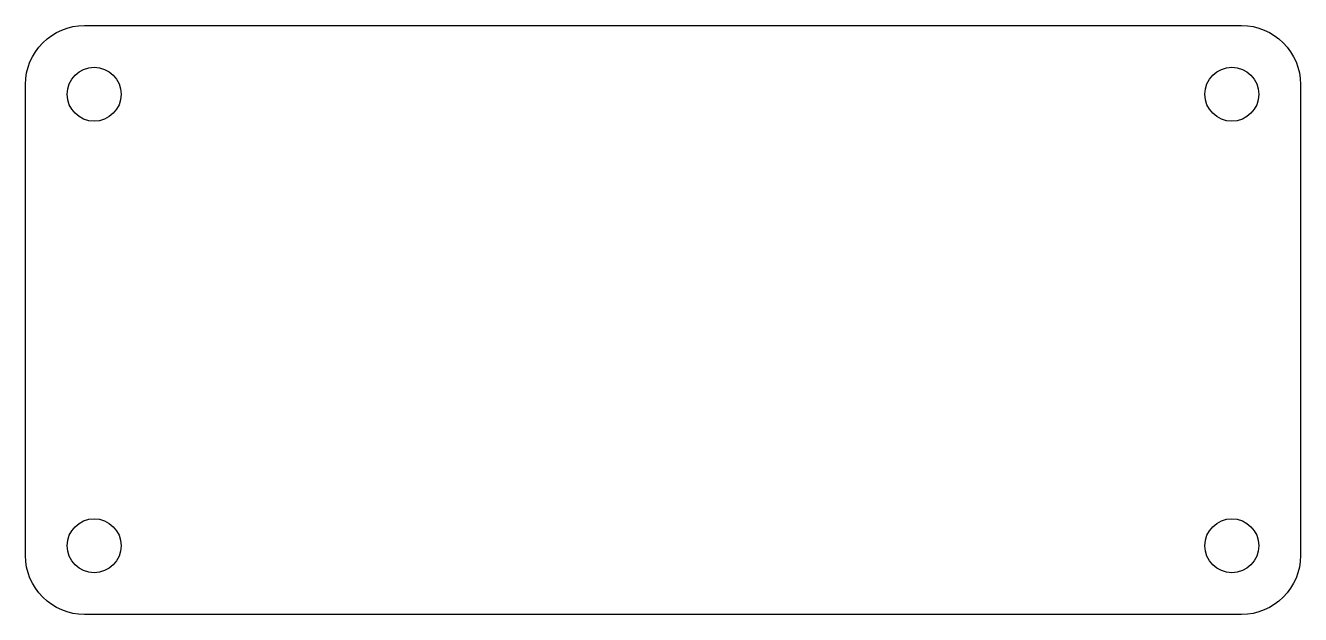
# Model space of a CAD drawing. Header units: millimetres. Extents: x -32.5 to 32.5, y -37 to -7.
import ezdxf

# ---------------------------------------------------------------- set-up
doc = ezdxf.new("R2010")
doc.units = ezdxf.units.MM
doc.layers.get('0').update_dxf_attribs({"linetype": 'CONTINUOUS'})

msp = doc.modelspace()

# ---------------------------------------------------------------- linework, layer by layer
msp.add_lwpolyline([(-29.5, -37, -0.414214), (-32.5, -34), (-32.5, -10, -0.414214), (-29.5, -7), (29.5, -7, -0.414214), (32.5, -10), (32.5, -34, -0.414214), (29.5, -37)], format="xyb", close=True)
for centre in [(-29, -10.5), (29, -10.5), (-29, -33.5), (29, -33.5)]:
    msp.add_circle(centre, 1.375)

doc.saveas('drawing.dxf')
